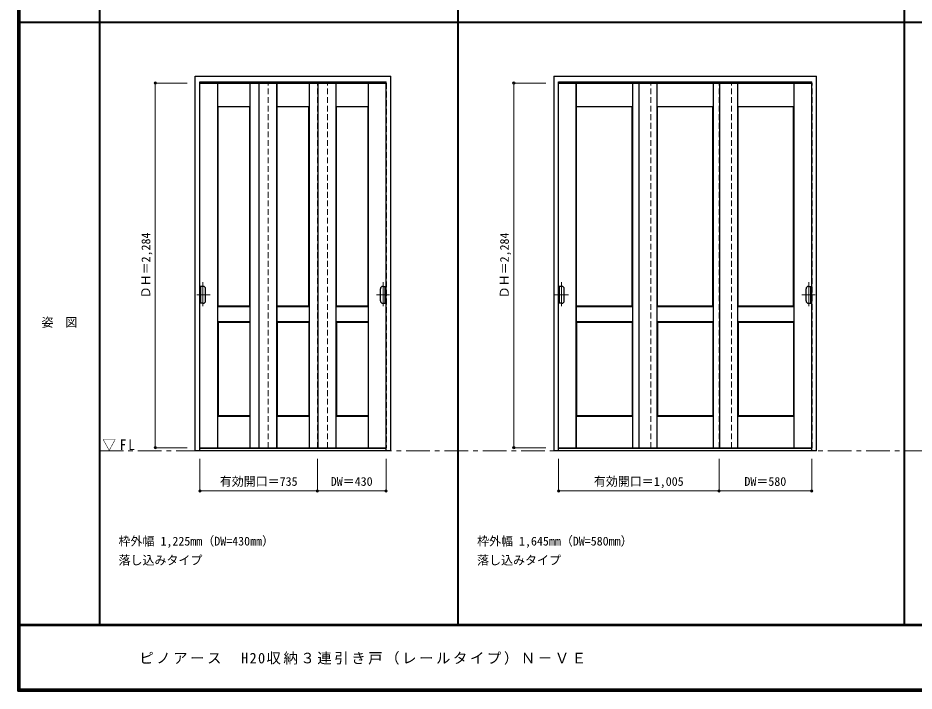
# Model space of a CAD drawing. Units: millimetres, scale not verified. Extents: x -6000 to 5700, y -4307 to 4260.
# Drawn here: x -6000 to -389, y -4205 to 10 of the extents above; entities that cross this region are included whole.
import ezdxf
from ezdxf.enums import TextEntityAlignment as Align

# ---------------------------------------------------------------- set-up
doc = ezdxf.new("R2010")
doc.units = ezdxf.units.MM
doc.header["$LTSCALE"] = 30
doc.header["$PDMODE"] = 32
doc.header["$PDSIZE"] = 15
doc.linetypes.add('CHAIN1', pattern=[8, 5, -1, 1, -1])
doc.linetypes.add('DASHED1', pattern=[1.8, 1.2, -0.6])
for name, color, linetype, lineweight in [('0-1_通り芯', 4, 'CHAIN1', 9), ('0-2_扉', 4, 'DASHED1', 9), ('0-3_仕上げ', 7, 'Continuous', 18), ('0-4_枠', 3, 'Continuous', 25), ('0-6_引手', 3, 'Continuous', 25), ('0-B_寸法', 7, 'Continuous', 9), ('F-1_枠', 6, 'Continuous', 40)]:
    doc.layers.add(name, color=color, linetype=linetype, lineweight=lineweight)
doc.layers.add('0-A_文字', color=7, linetype='Continuous')
doc.layers.add('F-A_文字', color=7, linetype='Continuous')
doc.styles.add('ＭＳ ゴシック', font='')
doc.styles.get('ＭＳ ゴシック').set_extended_font_data('MS Gothic')

msp = doc.modelspace()

# ---------------------------------------------------------------- linework, layer by layer
at = {"layer": '0-1_通り芯'}
for p, q in [((-4841.25, -1643.75), (-4841.25, -1803.75)), ((-3713.75, -1643.75), (-3713.75, -1803.75)), ((-2596.25, -1643.75), (-2596.25, -1803.75)), ((-1048.75, -1643.75), (-1048.75, -1803.75)), ((-4797.25, -1723.75), (-4879.25, -1723.75)), ((-3672.75, -1723.75), (-3754.75, -1723.75)), ((-2552.25, -1723.75), (-2637.25, -1723.75)), ((-1007.75, -1723.75), (-1092.75, -1723.75))]:
    msp.add_line(p, q, dxfattribs=at)
at = {"layer": '0-1_通り芯', "color": 7, "lineweight": 18}
msp.add_line((-5490, -2701.25), (5700, -2701.25), dxfattribs=at)
at = {"layer": '0-2_扉', "color": 3, "linetype": 'Continuous', "lineweight": 25}
for p, q in [((-4860, -397.25), (-3695, -397.25)), ((-4492.5, -397.25), (-4492.5, -2681.25)), ((-4122, -397.25), (-4122, -2681.25)), ((-2615, -397.25), (-1030, -397.25)), ((-2112.5, -397.25), (-2112.5, -2681.25)), ((-1607, -397.25), (-1607, -2681.25)), ((-4860, -2681.25), (-3695, -2681.25)), ((-2615, -2681.25), (-1030, -2681.25))]:
    msp.add_line(p, q, dxfattribs=at)
at = {"layer": '0-2_扉'}
for p, q in [((-4433, -2681.25), (-4433, -397.25)), ((-4125, -2681.25), (-4125, -397.25)), ((-4062.5, -2681.25), (-4062.5, -397.25)), ((-3695, -397.25), (-3692, -397.25)), ((-3692, -397.25), (-3692, -2681.25)), ((-2038, -2681.25), (-2038, -397.25)), ((-1610, -2681.25), (-1610, -397.25)), ((-1532.5, -2681.25), (-1532.5, -397.25)), ((-4863, -2681.25), (-4860, -2681.25)), ((-3695, -2681.25), (-3692, -2681.25)), ((-2618, -2681.25), (-2615, -2681.25)), ((-1027, -2681.25), (-1030, -2681.25))]:
    msp.add_line(p, q, dxfattribs=at)
for points in [[(-4863, -2681.25), (-4863, -397.25), (-4860, -397.25)], [(-2618, -2681.25), (-2618, -397.25), (-2615, -397.25)], [(-1027, -2681.25), (-1027, -397.25), (-1030, -397.25)]]:
    msp.add_lwpolyline(points, dxfattribs=at)
at = {"layer": '0-3_仕上げ'}
for p, q in [((-4751, -2681.25), (-4751, -397.25)), ((-4749.5, -544.75), (-4749.5, -397.25)), ((-4748, -543.25), (-4748, -397.25)), ((-4548, -543.25), (-4548, -397.25)), ((-4546.5, -544.75), (-4546.5, -397.25)), ((-4545, -2681.25), (-4545, -397.25)), ((-4380.5, -2681.25), (-4380.5, -397.25)), ((-4379, -544.75), (-4379, -397.25)), ((-4377.5, -543.25), (-4377.5, -397.25)), ((-4177.5, -543.25), (-4177.5, -397.25)), ((-4176, -544.75), (-4176, -397.25)), ((-4174.5, -2681.25), (-4174.5, -397.25)), ((-4010, -2681.25), (-4010, -397.25)), ((-4008.5, -544.75), (-4008.5, -397.25)), ((-4007, -543.25), (-4007, -397.25)), ((-3807, -543.25), (-3807, -397.25)), ((-3805.5, -544.75), (-3805.5, -397.25)), ((-3804, -2681.25), (-3804, -397.25)), ((-2506, -2681.25), (-2506, -397.25)), ((-2504.5, -544.75), (-2504.5, -397.25)), ((-2503, -543.25), (-2503, -397.25)), ((-2153, -543.25), (-2153, -397.25)), ((-2151.5, -544.75), (-2151.5, -397.25)), ((-2150, -2681.25), (-2150, -397.25)), ((-2000.5, -2681.25), (-2000.5, -397.25)), ((-1999, -544.75), (-1999, -397.25)), ((-1997.5, -543.25), (-1997.5, -397.25)), ((-1647.5, -543.25), (-1647.5, -397.25)), ((-1646, -544.75), (-1646, -397.25)), ((-1644.5, -2681.25), (-1644.5, -397.25)), ((-1495, -2681.25), (-1495, -397.25)), ((-1493.5, -544.75), (-1493.5, -397.25)), ((-1492, -543.25), (-1492, -397.25)), ((-1142, -543.25), (-1142, -397.25)), ((-1140.5, -544.75), (-1140.5, -397.25)), ((-1139, -2681.25), (-1139, -397.25)), ((-4748, -543.25), (-4749.5, -544.75)), ((-4747, -547.25), (-4749.5, -544.75)), ((-4548, -543.25), (-4748, -543.25)), ((-4546.5, -544.75), (-4549, -547.25)), ((-4548, -543.25), (-4546.5, -544.75)), ((-4377.5, -543.25), (-4379, -544.75)), ((-4376.5, -547.25), (-4379, -544.75)), ((-4177.5, -543.25), (-4377.5, -543.25)), ((-4176, -544.75), (-4178.5, -547.25)), ((-4177.5, -543.25), (-4176, -544.75)), ((-4007, -543.25), (-4008.5, -544.75)), ((-4006, -547.25), (-4008.5, -544.75)), ((-3807, -543.25), (-4007, -543.25)), ((-3805.5, -544.75), (-3808, -547.25)), ((-3807, -543.25), (-3805.5, -544.75)), ((-2503, -543.25), (-2504.5, -544.75)), ((-2502, -547.25), (-2504.5, -544.75)), ((-2153, -543.25), (-2503, -543.25)), ((-2151.5, -544.75), (-2154, -547.25)), ((-2153, -543.25), (-2151.5, -544.75)), ((-1997.5, -543.25), (-1999, -544.75)), ((-1996.5, -547.25), (-1999, -544.75)), ((-1647.5, -543.25), (-1997.5, -543.25)), ((-1646, -544.75), (-1648.5, -547.25)), ((-1647.5, -543.25), (-1646, -544.75)), ((-1492, -543.25), (-1493.5, -544.75)), ((-1491, -547.25), (-1493.5, -544.75)), ((-1142, -543.25), (-1492, -543.25)), ((-1140.5, -544.75), (-1143, -547.25)), ((-1142, -543.25), (-1140.5, -544.75)), ((-4749.5, -1797.75), (-4747, -1795.25)), ((-4549, -1795.25), (-4546.5, -1797.75)), ((-4379, -1797.75), (-4376.5, -1795.25)), ((-4178.5, -1795.25), (-4176, -1797.75)), ((-4008.5, -1797.75), (-4006, -1795.25)), ((-3808, -1795.25), (-3805.5, -1797.75)), ((-2504.5, -1797.75), (-2502, -1795.25)), ((-2154, -1795.25), (-2151.5, -1797.75)), ((-1999, -1797.75), (-1996.5, -1795.25)), ((-1648.5, -1795.25), (-1646, -1797.75)), ((-1493.5, -1797.75), (-1491, -1795.25)), ((-1143, -1795.25), (-1140.5, -1797.75)), ((-4748, -1799.25), (-4749.5, -1797.75)), ((-4748, -1891.25), (-4748, -1799.25)), ((-4548, -1799.25), (-4748, -1799.25)), ((-4548, -1799.25), (-4546.5, -1797.75)), ((-4548, -1891.25), (-4548, -1799.25)), ((-4546.5, -1892.75), (-4546.5, -1797.75)), ((-4377.5, -1799.25), (-4379, -1797.75)), ((-4377.5, -1891.25), (-4377.5, -1799.25)), ((-4177.5, -1799.25), (-4377.5, -1799.25)), ((-4177.5, -1799.25), (-4176, -1797.75)), ((-4177.5, -1891.25), (-4177.5, -1799.25)), ((-4176, -1892.75), (-4176, -1797.75)), ((-4007, -1799.25), (-4008.5, -1797.75)), ((-4007, -1891.25), (-4007, -1799.25)), ((-3807, -1799.25), (-4007, -1799.25)), ((-3807, -1799.25), (-3805.5, -1797.75)), ((-3807, -1891.25), (-3807, -1799.25)), ((-3805.5, -1892.75), (-3805.5, -1797.75)), ((-2503, -1799.25), (-2504.5, -1797.75)), ((-2503, -1891.25), (-2503, -1799.25)), ((-2153, -1799.25), (-2503, -1799.25)), ((-2153, -1799.25), (-2151.5, -1797.75)), ((-2153, -1891.25), (-2153, -1799.25)), ((-2151.5, -1892.75), (-2151.5, -1797.75)), ((-1997.5, -1799.25), (-1999, -1797.75)), ((-1997.5, -1891.25), (-1997.5, -1799.25)), ((-1647.5, -1799.25), (-1997.5, -1799.25)), ((-1647.5, -1799.25), (-1646, -1797.75)), ((-1647.5, -1891.25), (-1647.5, -1799.25)), ((-1646, -1892.75), (-1646, -1797.75)), ((-1492, -1799.25), (-1493.5, -1797.75)), ((-1492, -1891.25), (-1492, -1799.25)), ((-1142, -1799.25), (-1492, -1799.25)), ((-1142, -1799.25), (-1140.5, -1797.75)), ((-1142, -1891.25), (-1142, -1799.25)), ((-1140.5, -1892.75), (-1140.5, -1797.75)), ((-4748, -1891.25), (-4749.5, -1892.75)), ((-4748, -1891.25), (-4548, -1891.25)), ((-4546.5, -1892.75), (-4549, -1895.25)), ((-4548, -1891.25), (-4546.5, -1892.75)), ((-4377.5, -1891.25), (-4379, -1892.75)), ((-4377.5, -1891.25), (-4177.5, -1891.25)), ((-4176, -1892.75), (-4178.5, -1895.25)), ((-4177.5, -1891.25), (-4176, -1892.75)), ((-4007, -1891.25), (-4008.5, -1892.75)), ((-4007, -1891.25), (-3807, -1891.25)), ((-3805.5, -1892.75), (-3808, -1895.25)), ((-3807, -1891.25), (-3805.5, -1892.75)), ((-2503, -1891.25), (-2504.5, -1892.75)), ((-2503, -1891.25), (-2153, -1891.25)), ((-2151.5, -1892.75), (-2154, -1895.25)), ((-2153, -1891.25), (-2151.5, -1892.75)), ((-1997.5, -1891.25), (-1999, -1892.75)), ((-1997.5, -1891.25), (-1647.5, -1891.25)), ((-1646, -1892.75), (-1648.5, -1895.25)), ((-1647.5, -1891.25), (-1646, -1892.75)), ((-1492, -1891.25), (-1493.5, -1892.75)), ((-1492, -1891.25), (-1142, -1891.25)), ((-1140.5, -1892.75), (-1143, -1895.25)), ((-1142, -1891.25), (-1140.5, -1892.75)), ((-4748, -2485.25), (-4749.5, -2483.75)), ((-4748, -2681.25), (-4748, -2485.25)), ((-4548, -2485.25), (-4748, -2485.25)), ((-4549, -2481.25), (-4546.5, -2483.75)), ((-4548, -2485.25), (-4546.5, -2483.75)), ((-4548, -2681.25), (-4548, -2485.25)), ((-4546.5, -2681.25), (-4546.5, -2483.75)), ((-4377.5, -2485.25), (-4379, -2483.75)), ((-4377.5, -2681.25), (-4377.5, -2485.25)), ((-4177.5, -2485.25), (-4377.5, -2485.25)), ((-4178.5, -2481.25), (-4176, -2483.75)), ((-4177.5, -2485.25), (-4176, -2483.75)), ((-4177.5, -2681.25), (-4177.5, -2485.25)), ((-4176, -2681.25), (-4176, -2483.75)), ((-4007, -2485.25), (-4008.5, -2483.75)), ((-4007, -2681.25), (-4007, -2485.25)), ((-3807, -2485.25), (-4007, -2485.25)), ((-3808, -2481.25), (-3805.5, -2483.75)), ((-3807, -2485.25), (-3805.5, -2483.75)), ((-3807, -2681.25), (-3807, -2485.25)), ((-3805.5, -2681.25), (-3805.5, -2483.75)), ((-2503, -2485.25), (-2504.5, -2483.75)), ((-2503, -2681.25), (-2503, -2485.25)), ((-2153, -2485.25), (-2503, -2485.25)), ((-2154, -2481.25), (-2151.5, -2483.75)), ((-2153, -2485.25), (-2151.5, -2483.75)), ((-2153, -2681.25), (-2153, -2485.25)), ((-2151.5, -2681.25), (-2151.5, -2483.75)), ((-1997.5, -2485.25), (-1999, -2483.75)), ((-1997.5, -2681.25), (-1997.5, -2485.25)), ((-1647.5, -2485.25), (-1997.5, -2485.25)), ((-1648.5, -2481.25), (-1646, -2483.75)), ((-1647.5, -2485.25), (-1646, -2483.75)), ((-1647.5, -2681.25), (-1647.5, -2485.25)), ((-1646, -2681.25), (-1646, -2483.75)), ((-1492, -2485.25), (-1493.5, -2483.75)), ((-1492, -2681.25), (-1492, -2485.25)), ((-1142, -2485.25), (-1492, -2485.25)), ((-1143, -2481.25), (-1140.5, -2483.75)), ((-1142, -2485.25), (-1140.5, -2483.75)), ((-1142, -2681.25), (-1142, -2485.25)), ((-1140.5, -2681.25), (-1140.5, -2483.75))]:
    msp.add_line(p, q, dxfattribs=at)
at = {"layer": '0-3_仕上げ', "color": 3, "lineweight": 25}
for p, q in [((-4549, -547.25), (-4747, -547.25)), ((-4747, -1795.25), (-4747, -547.25)), ((-4549, -1795.25), (-4549, -547.25)), ((-4178.5, -547.25), (-4376.5, -547.25)), ((-4376.5, -1795.25), (-4376.5, -547.25)), ((-4178.5, -1795.25), (-4178.5, -547.25)), ((-3808, -547.25), (-4006, -547.25)), ((-4006, -1795.25), (-4006, -547.25)), ((-3808, -1795.25), (-3808, -547.25)), ((-2154, -547.25), (-2502, -547.25)), ((-2502, -1795.25), (-2502, -547.25)), ((-2154, -1795.25), (-2154, -547.25)), ((-1648.5, -547.25), (-1996.5, -547.25)), ((-1996.5, -1795.25), (-1996.5, -547.25)), ((-1648.5, -1795.25), (-1648.5, -547.25)), ((-1143, -547.25), (-1491, -547.25)), ((-1491, -1795.25), (-1491, -547.25)), ((-1143, -1795.25), (-1143, -547.25)), ((-4549, -1795.25), (-4747, -1795.25)), ((-4178.5, -1795.25), (-4376.5, -1795.25)), ((-3808, -1795.25), (-4006, -1795.25)), ((-2154, -1795.25), (-2502, -1795.25)), ((-1648.5, -1795.25), (-1996.5, -1795.25)), ((-1143, -1795.25), (-1491, -1795.25)), ((-4747, -1895.25), (-4747, -2481.25)), ((-4747, -1895.25), (-4549, -1895.25)), ((-4549, -1895.25), (-4549, -2481.25)), ((-4376.5, -1895.25), (-4376.5, -2481.25)), ((-4376.5, -1895.25), (-4178.5, -1895.25)), ((-4178.5, -1895.25), (-4178.5, -2481.25)), ((-4006, -1895.25), (-4006, -2481.25)), ((-4006, -1895.25), (-3808, -1895.25)), ((-3808, -1895.25), (-3808, -2481.25)), ((-2502, -1895.25), (-2502, -2481.25)), ((-2502, -1895.25), (-2154, -1895.25)), ((-2154, -1895.25), (-2154, -2481.25)), ((-1996.5, -1895.25), (-1996.5, -2481.25)), ((-1996.5, -1895.25), (-1648.5, -1895.25)), ((-1648.5, -1895.25), (-1648.5, -2481.25)), ((-1491, -1895.25), (-1491, -2481.25)), ((-1491, -1895.25), (-1143, -1895.25)), ((-1143, -1895.25), (-1143, -2481.25)), ((-4549, -2481.25), (-4747, -2481.25)), ((-4178.5, -2481.25), (-4376.5, -2481.25)), ((-3808, -2481.25), (-4006, -2481.25)), ((-2154, -2481.25), (-2502, -2481.25)), ((-1648.5, -2481.25), (-1996.5, -2481.25)), ((-1143, -2481.25), (-1491, -2481.25))]:
    msp.add_line(p, q, dxfattribs=at)
at = {"layer": '0-3_仕上げ'}
for points in [[(-4747, -1895.25), (-4749.5, -1892.75), (-4749.5, -1797.75)], [(-4376.5, -1895.25), (-4379, -1892.75), (-4379, -1797.75)], [(-4006, -1895.25), (-4008.5, -1892.75), (-4008.5, -1797.75)], [(-2502, -1895.25), (-2504.5, -1892.75), (-2504.5, -1797.75)], [(-1996.5, -1895.25), (-1999, -1892.75), (-1999, -1797.75)], [(-1491, -1895.25), (-1493.5, -1892.75), (-1493.5, -1797.75)], [(-4749.5, -2681.25), (-4749.5, -2483.75), (-4747, -2481.25)], [(-4379, -2681.25), (-4379, -2483.75), (-4376.5, -2481.25)], [(-4008.5, -2681.25), (-4008.5, -2483.75), (-4006, -2481.25)], [(-2504.5, -2681.25), (-2504.5, -2483.75), (-2502, -2481.25)], [(-1999, -2681.25), (-1999, -2483.75), (-1996.5, -2481.25)], [(-1493.5, -2681.25), (-1493.5, -2483.75), (-1491, -2481.25)]]:
    msp.add_lwpolyline(points, dxfattribs=at)
at = {"layer": '0-4_枠'}
for p, q in [((-4890, -2701.25), (-4890, -354.25)), ((-4890, -354.25), (-3665, -354.25)), ((-4860, -2701.25), (-4860, -390.25)), ((-4860, -390.25), (-3695, -390.25)), ((-3695, -2701.25), (-3695, -390.25)), ((-3665, -2701.25), (-3665, -354.25)), ((-2645, -354.25), (-1000, -354.25)), ((-2645, -354.25), (-2645, -2701.25)), ((-2615, -2701.25), (-2615, -390.25)), ((-2615, -390.25), (-1030, -390.25)), ((-1030, -2701.25), (-1030, -390.25)), ((-1000, -2701.25), (-1000, -354.25)), ((-3695, -2686.25), (-4860, -2686.25)), ((-1030, -2686.25), (-2615, -2686.25)), ((-3665, -2701.25), (-4890, -2701.25)), ((-1000, -2701.25), (-2645, -2701.25))]:
    msp.add_line(p, q, dxfattribs=at)
at = {"layer": '0-6_引手', "color": 4, "linetype": 'DASHED1', "lineweight": 9}
for p, q in [((-4860, -1671.25), (-4863, -1671.25)), ((-3695, -1671.25), (-3692, -1671.25)), ((-2615, -1671.25), (-2618, -1671.25)), ((-1030, -1671.25), (-1027, -1671.25)), ((-4860, -1776.25), (-4863, -1776.25)), ((-3695, -1776.25), (-3692, -1776.25)), ((-2615, -1776.25), (-2618, -1776.25)), ((-1030, -1776.25), (-1027, -1776.25))]:
    msp.add_line(p, q, dxfattribs=at)
at = {"layer": '0-6_引手'}
for p, q in [((-4839.5, -1671.25), (-4860, -1671.25)), ((-4855, -1776.25), (-4855, -1671.25)), ((-3715.5, -1671.25), (-3695, -1671.25)), ((-3700, -1776.25), (-3700, -1671.25)), ((-2594.5, -1671.25), (-2615, -1671.25)), ((-2610, -1776.25), (-2610, -1671.25)), ((-1050.5, -1671.25), (-1030, -1671.25)), ((-1035, -1776.25), (-1035, -1671.25)), ((-4824.5, -1761.25), (-4824.5, -1686.25)), ((-3730.5, -1761.25), (-3730.5, -1686.25)), ((-2579.5, -1761.25), (-2579.5, -1686.25)), ((-1065.5, -1761.25), (-1065.5, -1686.25)), ((-4839.5, -1776.25), (-4860, -1776.25)), ((-3715.5, -1776.25), (-3695, -1776.25)), ((-2594.5, -1776.25), (-2615, -1776.25)), ((-1050.5, -1776.25), (-1030, -1776.25))]:
    msp.add_line(p, q, dxfattribs=at)
for centre, start, end in [((-4839.5, -1686.25), 0, 90), ((-3715.5, -1686.25), 90, 180), ((-2594.5, -1686.25), 0, 90), ((-1050.5, -1686.25), 90, 180), ((-4839.5, -1761.25), 270, 0), ((-3715.5, -1761.25), 180, 270), ((-2594.5, -1761.25), 270, 0), ((-1050.5, -1761.25), 180, 270)]:
    msp.add_arc(centre, 15, start, end, dxfattribs=at)
at = {"layer": '0-B_寸法', "color": 4}
for p, q in [((-5140, -397.25), (-5140, -2681.25)), ((-5140, -397.25), (-4940, -397.25)), ((-2895, -397.25), (-2895, -2681.25)), ((-2895, -397.25), (-2695, -397.25)), ((-5140, -2681.25), (-4940, -2681.25)), ((-2895, -2681.25), (-2695, -2681.25)), ((-4860, -2951.25), (-4860, -2751.25)), ((-4125, -2951.25), (-4125, -2751.25)), ((-3695, -2951.25), (-3695, -2751.25)), ((-2615, -2951.25), (-2615, -2751.25)), ((-1610, -2951.25), (-1610, -2751.25)), ((-1030, -2951.25), (-1030, -2751.25)), ((-4860, -2951.25), (-3695, -2951.25)), ((-2615, -2951.25), (-1030, -2951.25))]:
    msp.add_line(p, q, dxfattribs=at)
at = {"layer": '0-B_寸法'}
for p in [(-5140, -397.25), (-2895, -397.25), (-5140, -2681.25), (-2895, -2681.25), (-4860, -2951.25), (-4125, -2951.25), (-3695, -2951.25), (-2615, -2951.25), (-1610, -2951.25), (-1030, -2951.25)]:
    msp.add_point(p, dxfattribs=at)
at = {"layer": 'F-1_枠'}
for p, q in [((-6000, 4175), (-6000, -4205)), ((-5995, 4175), (-5995, -4205)), ((-5990, 4175), (-5990, -4205)), ((-5490, 4175), (-5490, -3790)), ((-3245, 4175), (-3245, -3790)), ((-450, 4175), (-450, -3790)), ((-6000, -15.5), (5700, -15.5)), ((5700, -3790), (-6000, -3790)), ((5700, -3795), (-6000, -3795)), ((5700, -4195), (-6000, -4195)), ((5700, -4200), (-6000, -4200)), ((5700, -4205), (-6000, -4205))]:
    msp.add_line(p, q, dxfattribs=at)

# ---------------------------------------------------------------- texts
at = {"layer": '0-A_文字', "style": 'ＭＳ ゴシック'}
for s, p in [('枠外幅 1,225mm（DW=430mm）', (-5370, -3310)), ('枠外幅 1,645mm（DW=580mm）', (-3125, -3310)), ('落し込みタイプ', (-5370, -3430)), ('落し込みタイプ', (-3125, -3430))]:
    msp.add_text(s, height=54.99, dxfattribs=at).set_placement(p, align=Align.BOTTOM_LEFT)
at = {"layer": '0-A_文字', "insert": (-5471.25, -2701.25), "char_height": 65.98, "attachment_point": 7, "style": 'ＭＳ ゴシック'}
msp.add_mtext('\\T1.26;\\W0.95;▽FL', dxfattribs=at)
at = {"layer": '0-B_寸法', "style": 'ＭＳ ゴシック'}
for p in [(-5155, -1745.5), (-2910, -1745.5)]:
    msp.add_text('ＤＨ＝2,284', height=54.99, rotation=90, dxfattribs=at).set_placement(p, align=Align.BOTTOM_LEFT)
for s, p in [('有効開口＝735', (-4736.25, -2936.25)), ('有効開口＝1,005', (-2393.75, -2936.25)), ('DW＝430', (-4041.25, -2936.25)), ('DW＝580', (-1451.25, -2936.25))]:
    msp.add_text(s, height=54.99, dxfattribs=at).set_placement(p, align=Align.BOTTOM_LEFT)
at = {"layer": 'F-A_文字', "style": 'ＭＳ ゴシック'}
msp.add_text('姿\u3000図', height=54.99, dxfattribs=at).set_placement((-5852.5, -1940.25), align=Align.BOTTOM_LEFT)
at = {"layer": 'F-A_文字', "insert": (-5240, -4040), "char_height": 65.98, "attachment_point": 7, "style": 'ＭＳ ゴシック'}
msp.add_mtext('\\T1.18;ピノアース\u3000H20収納３連引き戸（レールタイプ）Ｎ－ＶＥ', dxfattribs=at)

doc.saveas('drawing.dxf')
